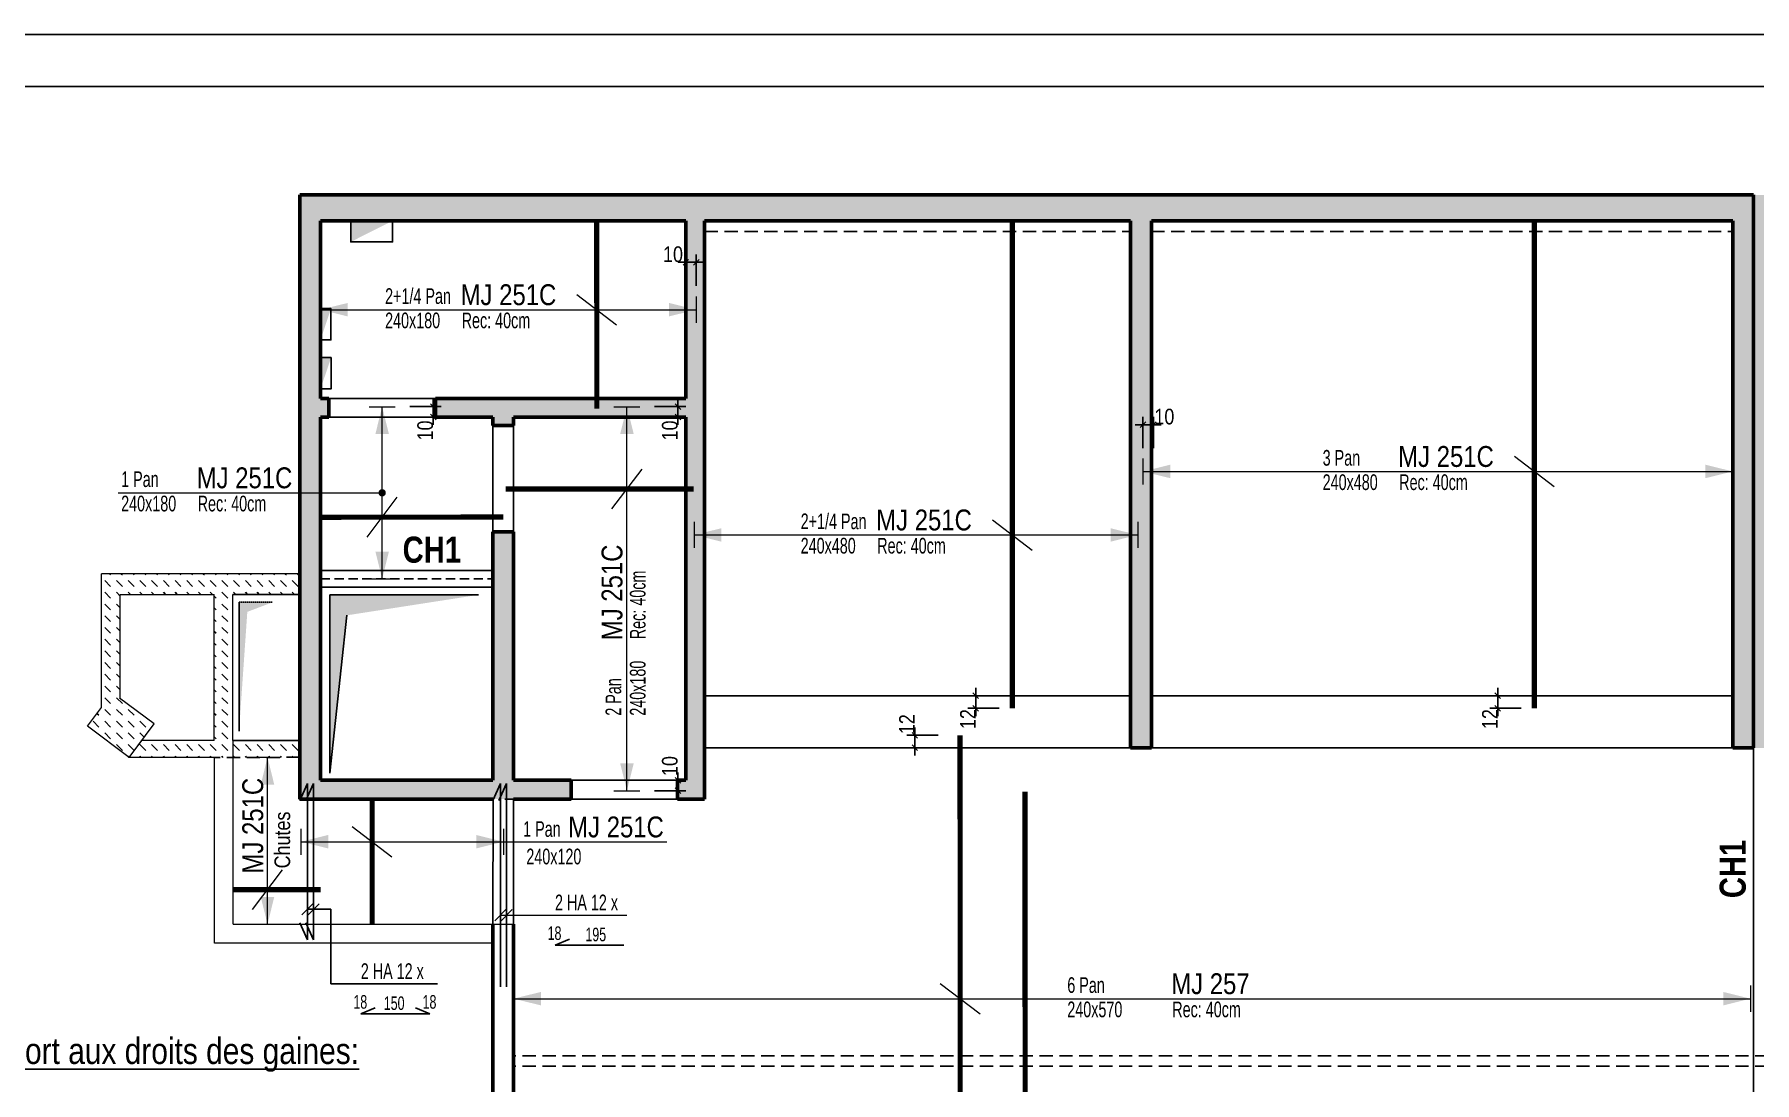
# Model space of a CAD drawing. Header units: millimetres. Extents: x 12045 to 47376, y -21493 to -16931.
# Drawn here: x 12903 to 14552, y -19458 to -18454 of the extents above; entities that cross this region are included whole.
import ezdxf
from ezdxf.enums import TextEntityAlignment as Align

# ---------------------------------------------------------------- set-up
doc = ezdxf.new("R2010")
doc.units = ezdxf.units.MM
doc.linetypes.add('CACHEX2', pattern=[19.05, 12.7, -6.35])
for name, color, linetype in [('01-Cad  2', 1, 'Continuous'), ('01_ARMA_INF', 50, 'Continuous'), ('01_cote_gen', 4, 'Continuous'), ('01_linteaux', 2, 'Continuous'), ('01_murs_sup', 2, 'CACHEX2'), ('01_resv', 32, 'Continuous'), ('01_texte', 230, 'Continuous'), ('AA_COTES', 2, 'Continuous')]:
    doc.layers.add(name, color=color, linetype=linetype)
doc.layers.add('01_murs_coup', color=5, linetype='Continuous', lineweight=60)
doc.styles.add('PATIO', font='ARIALN.TTF')
doc.styles.add('STYLE2', font='ARIALN.TTF')
doc.styles.add('stylemattecart', font='ARIALN.TTF')
doc.styles.add('Titre', font='ariblk.ttf')
doc.dimstyles.new('JB50', dxfattribs={"dimscale": 0.1, "dimtxt": 150, "dimasz": 15, "dimexe": 0.1, "dimexo": 0.1, "dimgap": 0.09, "dimtad": 1, "dimdec": 1, "dimdsep": 46, "dimtxsty": 'STYLE2', "dimblk1": 'BOND_G', "dimblk2": 'BOND_D', "dimsah": 1, "dimcen": 1.5, "dimdle": 0.01, "dimse1": 1, "dimse2": 1, "dimclrd": 4, "dimclre": 2, "dimclrt": 6, "dimazin": 2, "dimtfac": 2.333333, "dimtdec": 1, "dimtix": 1, "dimtmove": 2, "dimatfit": 3, "dimldrblk": 'BOND_G', "dimfxl": 1, "dimtolj": 1, "dimtzin": 0, "dimarcsym": 0})
pattern_1 = [(135, (0, -90.488), (-11.2253202, 9e-16), [7.9375, -7.9375])]

# ---------------------------------------------------------------- blocks, each defined once
blk = doc.blocks.new('BOND_G')
at = {"layer": 'AA_COTES', "color": 0}
for p, q in [((0, -5), (0, 15)), ((5, 0), (-5, 0)), ((1.8, 1.8), (-1.8, -1.8))]:
    blk.add_line(p, q, dxfattribs=at)
blk = doc.blocks.new('BOND_D')
at = {"layer": 'AA_COTES', "color": 0}
for p, q in [((5, 0), (-5, 0)), ((-1.8, -1.8), (1.8, 1.8)), ((0, 5), (0, -15))]:
    blk.add_line(p, q, dxfattribs=at)
blk = doc.blocks.new('*D2548')
at = {"layer": '01_cote_gen', "color": 4, "lineweight": -2, "transparency": 16777216}
blk.add_line((13747, -19135.8), (13747, -19126.8), dxfattribs=at)
at = {"layer": 'Defpoints', "color": 0, "transparency": 16777216}
for p in [(13747, -19125.3), (13790.4, -19125.3), (13790.4, -19137.3)]:
    blk.add_point(p, dxfattribs=at)
at = {"layer": '01_cote_gen', "color": 4, "lineweight": -2, "transparency": 16777216, "xscale": 1.5, "yscale": 1.5, "zscale": 1.5}
for name, p, rotation in [('BOND_D', (13747, -19125.3), 90), ('BOND_G', (13747, -19137.3), 270)]:
    blk.add_blockref(name, p, dxfattribs=dict(at, rotation=rotation))
at = {"layer": '01_cote_gen', "color": 6, "transparency": 16777216, "insert": (13739.5, -19114.7), "char_height": 15, "attachment_point": 5, "rotation": 90, "style": 'STYLE2'}
blk.add_mtext('\\A1;12', dxfattribs=at)
blk = doc.blocks.new('*D2549')
at = {"layer": '01_cote_gen', "color": 4, "lineweight": -2, "transparency": 16777216}
blk.add_line((13805.4, -19097.9), (13805.4, -19088.9), dxfattribs=at)
at = {"layer": 'Defpoints', "color": 0, "transparency": 16777216}
for p in [(13805.4, -19087.4), (13840.5, -19087.4), (13840.5, -19099.4)]:
    blk.add_point(p, dxfattribs=at)
at = {"layer": '01_cote_gen', "color": 4, "lineweight": -2, "transparency": 16777216, "xscale": 1.5, "yscale": 1.5, "zscale": 1.5}
for name, p, rotation in [('BOND_D', (13805.4, -19087.4), 90), ('BOND_G', (13805.4, -19099.4), 270)]:
    blk.add_blockref(name, p, dxfattribs=dict(at, rotation=rotation))
at = {"layer": '01_cote_gen', "color": 6, "transparency": 16777216, "insert": (13797.9, -19109.8), "char_height": 15, "attachment_point": 5, "rotation": 90, "style": 'STYLE2'}
blk.add_mtext('\\A1;12', dxfattribs=at)
blk = doc.blocks.new('*D2536')
at = {"layer": '01_cote_gen', "color": 4, "lineweight": -2, "transparency": 16777216}
blk.add_line((14305.5, -19097.9), (14305.5, -19088.9), dxfattribs=at)
at = {"layer": 'Defpoints', "color": 0, "transparency": 16777216}
for p in [(14305.5, -19087.4), (14340.6, -19087.4), (14340.6, -19099.4)]:
    blk.add_point(p, dxfattribs=at)
at = {"layer": '01_cote_gen', "color": 4, "lineweight": -2, "transparency": 16777216, "xscale": 1.5, "yscale": 1.5, "zscale": 1.5}
for name, p, rotation in [('BOND_D', (14305.5, -19087.4), 90), ('BOND_G', (14305.5, -19099.4), 270)]:
    blk.add_blockref(name, p, dxfattribs=dict(at, rotation=rotation))
at = {"layer": '01_cote_gen', "color": 6, "transparency": 16777216, "insert": (14298, -19109.8), "char_height": 15, "attachment_point": 5, "rotation": 90, "style": 'STYLE2'}
blk.add_mtext('\\A1;12', dxfattribs=at)
blk = doc.blocks.new('*D2550')
at = {"layer": '01_cote_gen', "color": 4, "lineweight": -2, "transparency": 16777216}
blk.add_line((13967.1, -18827.7), (13974.1, -18827.7), dxfattribs=at)
at = {"layer": 'Defpoints', "color": 0, "transparency": 16777216}
for p in [(13975.6, -18827.7), (13965.6, -18860), (13975.6, -18860)]:
    blk.add_point(p, dxfattribs=at)
at = {"layer": '01_cote_gen', "color": 4, "lineweight": -2, "transparency": 16777216, "xscale": 1.5, "yscale": 1.5, "zscale": 1.5, "rotation": 180}
blk.add_blockref('BOND_G', (13965.6, -18827.7), dxfattribs=at)
at = {"layer": '01_cote_gen', "color": 4, "lineweight": -2, "transparency": 16777216, "xscale": 1.5, "yscale": 1.5, "zscale": 1.5}
blk.add_blockref('BOND_D', (13975.6, -18827.7), dxfattribs=at)
at = {"layer": '01_cote_gen', "color": 6, "transparency": 16777216, "insert": (13986.1, -18820), "char_height": 15, "attachment_point": 5, "style": 'STYLE2'}
blk.add_mtext('\\A1;10', dxfattribs=at)
blk = doc.blocks.new('*D2555')
at = {"layer": '01_cote_gen', "color": 4, "lineweight": -2, "transparency": 16777216}
blk.add_line((13529.1, -18672), (13536.1, -18672), dxfattribs=at)
at = {"layer": 'Defpoints', "color": 0, "transparency": 16777216}
for p in [(13537.6, -18672), (13537.6, -18729.9), (13527.6, -18802.4)]:
    blk.add_point(p, dxfattribs=at)
at = {"layer": '01_cote_gen', "color": 4, "lineweight": -2, "transparency": 16777216, "xscale": 1.5, "yscale": 1.5, "zscale": 1.5, "rotation": 180}
blk.add_blockref('BOND_G', (13527.6, -18672), dxfattribs=at)
at = {"layer": '01_cote_gen', "color": 4, "lineweight": -2, "transparency": 16777216, "xscale": 1.5, "yscale": 1.5, "zscale": 1.5}
blk.add_blockref('BOND_D', (13537.6, -18672), dxfattribs=at)
at = {"layer": '01_cote_gen', "color": 6, "transparency": 16777216, "insert": (13515.3, -18664.4), "char_height": 15, "attachment_point": 5, "style": 'STYLE2'}
blk.add_mtext('\\A1;10', dxfattribs=at)
blk = doc.blocks.new('*D2556')
at = {"layer": '01_cote_gen', "color": 4, "lineweight": -2, "transparency": 16777216}
blk.add_line((13520, -18811.9), (13520, -18818.9), dxfattribs=at)
at = {"layer": 'Defpoints', "color": 0, "transparency": 16777216}
for p in [(13483.7, -18810.4), (13483.7, -18820.4), (13520, -18820.4)]:
    blk.add_point(p, dxfattribs=at)
at = {"layer": '01_cote_gen', "color": 4, "lineweight": -2, "transparency": 16777216, "xscale": 1.5, "yscale": 1.5, "zscale": 1.5}
for name, p, rotation in [('BOND_G', (13520, -18810.4), 90), ('BOND_D', (13520, -18820.4), 270)]:
    blk.add_blockref(name, p, dxfattribs=dict(at, rotation=rotation))
at = {"layer": '01_cote_gen', "color": 6, "transparency": 16777216, "insert": (13512.3, -18833.2), "char_height": 15, "attachment_point": 5, "rotation": 90, "style": 'STYLE2'}
blk.add_mtext('\\A1;10', dxfattribs=at)
blk = doc.blocks.new('*D2554')
at = {"layer": '01_cote_gen', "color": 4, "lineweight": -2, "transparency": 16777216}
blk.add_line((13285.6, -18811.9), (13285.6, -18818.9), dxfattribs=at)
at = {"layer": 'Defpoints', "color": 0, "transparency": 16777216}
for p in [(13249.3, -18810.4), (13249.3, -18820.4), (13285.6, -18820.4)]:
    blk.add_point(p, dxfattribs=at)
at = {"layer": '01_cote_gen', "color": 4, "lineweight": -2, "transparency": 16777216, "xscale": 1.5, "yscale": 1.5, "zscale": 1.5}
for name, p, rotation in [('BOND_G', (13285.6, -18810.4), 90), ('BOND_D', (13285.6, -18820.4), 270)]:
    blk.add_blockref(name, p, dxfattribs=dict(at, rotation=rotation))
at = {"layer": '01_cote_gen', "color": 6, "transparency": 16777216, "insert": (13277.9, -18833.2), "char_height": 15, "attachment_point": 5, "rotation": 90, "style": 'STYLE2'}
blk.add_mtext('\\A1;10', dxfattribs=at)
blk = doc.blocks.new('*D2557')
at = {"layer": '01_cote_gen', "color": 4, "lineweight": -2, "transparency": 16777216}
blk.add_line((13520, -19169.9), (13520, -19176.9), dxfattribs=at)
at = {"layer": 'Defpoints', "color": 0, "transparency": 16777216}
for p in [(13417.6, -19168.4), (13483.7, -19178.4), (13520, -19178.4)]:
    blk.add_point(p, dxfattribs=at)
at = {"layer": '01_cote_gen', "color": 4, "lineweight": -2, "transparency": 16777216, "xscale": 1.5, "yscale": 1.5, "zscale": 1.5}
for name, p, rotation in [('BOND_G', (13520, -19168.4), 90), ('BOND_D', (13520, -19178.4), 270)]:
    blk.add_blockref(name, p, dxfattribs=dict(at, rotation=rotation))
at = {"layer": '01_cote_gen', "color": 6, "transparency": 16777216, "insert": (13512.3, -19154.8), "char_height": 15, "attachment_point": 5, "rotation": 90, "style": 'STYLE2'}
blk.add_mtext('\\A1;10', dxfattribs=at)

msp = doc.modelspace()

# ---------------------------------------------------------------- hatches: boundary and pattern name
at = {"layer": '01_murs_sup'}
h = msp.add_hatch(dxfattribs=at)
h.set_pattern_fill('DASH', color=256, scale=2.5, angle=135)
h.set_pattern_definition([(135, (-3207.892, 4492.45), (-11.2253202, 9e-16), [7.9375, -7.9375])])
h.paths.add_polyline_path([(15751.53, -18607.45), (14552.63, -18607.45), (14552.63, -19137.45), (14572.63, -19137.45), (14572.63, -18632.45), (15129.63, -18632.45), (15129.63, -19137.45), (15149.63, -19137.45), (15149.63, -18632.45), (15409.63, -18632.45), (15409.63, -19137.45), (15429.63, -19137.45), (15429.63, -18632.45), (15751.53, -18632.45)])
h.paths.add_polyline_path([(15975.63, -18607.45), (15841.53, -18607.45), (15841.53, -18632.45), (15955.63, -18632.45), (15955.63, -20240.45), (15694.63, -20240.45), (15694.63, -19687.45), (15532.83, -19687.45), (15532.83, -19707.45), (15537.63, -19707.45), (15537.63, -20240.45), (15530.63, -20240.45), (15530.63, -20265.45), (15538.63, -20265.45), (15538.63, -20399.43), (15554.63, -20399.43), (15554.63, -20265.45), (15565.63, -20265.45), (15565.63, -20240.45), (15554.63, -20240.45), (15554.63, -19707.45), (15675.63, -19707.45), (15675.63, -20240.45), (15672.31, -20240.45), (15672.31, -20265.45), (15674.63, -20265.45), (15674.63, -20399.43), (15690.63, -20399.43), (15690.63, -20265.45), (15975.63, -20265.45)])
h.paths.add_polyline_path([(15417.63, -19707.45), (15429.63, -19707.45), (15429.63, -19687.45), (15399.63, -19687.45), (15399.63, -20240.45), (15149.63, -20240.45), (15149.63, -19737.45), (15129.63, -19737.45), (15129.63, -20240.45), (14572.63, -20240.45), (14572.63, -19737.45), (14552.63, -19737.45), (14552.63, -20265.45), (15422.63, -20265.45), (15422.63, -20240.45), (15417.63, -20240.45)])
h.paths.add_polyline_path([(13157.63, -18632.45), (13157.63, -18632.45), (13157.63, -19186.41), (13417.63, -19186.41), (13417.63, -19168.41), (13362.63, -19168.41), (13362.63, -18930.45), (13342.63, -18930.45), (13342.63, -19168.41), (13177.63, -19168.41), (13177.63, -18820.45), (13185.63, -18820.45), (13185.63, -18802.45), (13177.63, -18802.45), (13177.63, -18632.45), (13527.63, -18632.45), (13527.63, -18802.45), (13287.63, -18802.45), (13287.63, -18820.45), (13342.63, -18820.45), (13342.63, -18828.45), (13362.63, -18828.45), (13362.63, -18820.45), (13527.63, -18820.45), (13527.63, -19168.41), (13519.63, -19168.41), (13519.63, -19186.41), (13545.63, -19186.41), (13545.63, -18632.45), (13953.63, -18632.45), (13953.63, -19137.45), (13973.63, -19137.45), (13973.63, -18632.45), (14530.63, -18632.45), (14530.63, -19137.45), (14550.63, -19137.45), (14550.63, -18607.45), (13157.63, -18607.45)])
h = msp.add_hatch(dxfattribs=at)
h.set_pattern_fill('DASH', color=256, scale=2.5, angle=135)
h.set_pattern_definition(pattern_1)
h.paths.add_polyline_path([(13016.63, -18970.47), (12967.63, -18970.47), (12967.63, -19020.47), (12985.63, -19020.47), (12985.63, -18990.47), (13016.63, -18990.47)])
edge = h.paths.add_edge_path(flags=16)
edge.add_line((13005.97, -18970.47), (12976.63, -18970.47))
edge.add_line((12976.63, -18970.47), (12976.63, -18970.47))
edge.add_line((12976.63, -18970.47), (13007.63, -18970.47))
edge.add_arc((13006.4, -19183.34), 212.87, 89.67136, 90.11787)
edge = h.paths.add_edge_path(flags=17)
edge.add_line((13016.63, -18970.47), (13005.97, -18970.47))
edge.add_arc((13006.29, -18248.61), 721.85, 269.97442, 270.10609)
edge.add_line((13007.63, -18970.47), (13016.63, -18970.47))
edge.add_line((13016.63, -18970.47), (13016.63, -18970.47))
h.paths.add_polyline_path([(12976.63, -18970.47), (12967.63, -18970.47), (12967.63, -18970.47), (12976.63, -18970.47)], flags=17)
h.paths.add_polyline_path([(12985.63, -19020.47), (12967.63, -19020.47), (12967.63, -19078.45), (12985.63, -19078.45)])
edge = h.paths.add_edge_path()
edge.add_line((12985.63, -19078.45), (12967.63, -19078.45))
edge.add_line((12967.63, -19078.45), (12967.63, -19088.79))
edge.add_arc((12976.63, -19118.45), 31, 73.12273, 106.87727, ccw=False)
edge.add_line((12985.63, -19088.79), (12985.63, -19078.45))
edge = h.paths.add_edge_path()
edge.add_line((13003.93, -19103.77), (12985.63, -19090.14))
edge.add_line((12985.63, -19090.14), (12985.63, -19088.79))
edge.add_arc((12976.63, -19118.45), 31, 73.12273, 106.87727)
edge.add_line((12967.63, -19088.79), (12967.63, -19098.58))
edge.add_line((12967.63, -19098.58), (12954.2, -19116.61))
edge.add_line((12954.2, -19116.61), (12956.67, -19118.45))
edge.add_line((12956.67, -19118.45), (13007.63, -19118.45))
edge.add_arc((12976.63, -19118.45), 31, 0.00281, 28.27501)
h.paths.add_polyline_path([(12967.63, -19069.59), (12967.63, -19038.37)], flags=17)
h = msp.add_hatch(dxfattribs=at)
h.set_pattern_fill('DASH', color=256, scale=2.5, angle=135)
h.set_pattern_definition(pattern_1)
h.paths.add_polyline_path([(13016.63, -18970.47), (12967.63, -18970.47), (12967.63, -19020.47), (12985.63, -19020.47), (12985.63, -18990.47), (13016.63, -18990.47)])
edge = h.paths.add_edge_path(flags=16)
edge.add_line((13005.97, -18970.47), (12976.63, -18970.47))
edge.add_line((12976.63, -18970.47), (12976.63, -18970.47))
edge.add_line((12976.63, -18970.47), (13007.63, -18970.47))
edge.add_arc((13006.4, -19183.34), 212.87, 89.67136, 90.11787)
edge = h.paths.add_edge_path(flags=17)
edge.add_line((13016.63, -18970.47), (13005.97, -18970.47))
edge.add_arc((13006.29, -18248.61), 721.85, 269.97442, 270.10609)
edge.add_line((13007.63, -18970.47), (13016.63, -18970.47))
edge.add_line((13016.63, -18970.47), (13016.63, -18970.47))
h.paths.add_polyline_path([(12976.63, -18970.47), (12967.63, -18970.47), (12967.63, -18970.47), (12976.63, -18970.47)], flags=17)
h.paths.add_polyline_path([(12985.63, -19020.47), (12967.63, -19020.47), (12967.63, -19078.45), (12985.63, -19078.45)])
edge = h.paths.add_edge_path()
edge.add_line((12985.63, -19078.45), (12967.63, -19078.45))
edge.add_line((12967.63, -19078.45), (12967.63, -19088.79))
edge.add_arc((12976.63, -19118.45), 31, 73.12273, 106.87727, ccw=False)
edge.add_line((12985.63, -19088.79), (12985.63, -19078.45))
edge = h.paths.add_edge_path()
edge.add_line((13003.93, -19103.77), (12985.63, -19090.14))
edge.add_line((12985.63, -19090.14), (12985.63, -19088.79))
edge.add_arc((12976.63, -19118.45), 31, 73.12273, 106.87727)
edge.add_line((12967.63, -19088.79), (12967.63, -19098.58))
edge.add_line((12967.63, -19098.58), (12954.2, -19116.61))
edge.add_line((12954.2, -19116.61), (12956.67, -19118.45))
edge.add_line((12956.67, -19118.45), (13007.63, -19118.45))
edge.add_arc((12976.63, -19118.45), 31, 0.00281, 28.27501)
h.paths.add_polyline_path([(12967.63, -19069.59), (12967.63, -19038.37)], flags=17)
h = msp.add_hatch(dxfattribs=at)
h.set_pattern_fill('DASH', color=256, scale=2.5, angle=135)
h.set_pattern_definition(pattern_1)
h.paths.add_polyline_path([(13137.63, -18970.45), (13016.63, -18970.47), (13016.63, -18990.47), (13075.63, -18990.47), (13075.63, -19130.43), (13006.37, -19130.43), (12994.3, -19146.47), (13076.09, -19146.47), (13093.88, -19146.47), (13093.88, -19130.43), (13093.63, -19130.43), (13093.63, -18990.47), (13137.63, -18990.45)])
h.paths.add_polyline_path([(13137.63, -19130.41), (13093.88, -19130.43), (13093.88, -19146.47), (13137.63, -19146.45)])
h.paths.add_polyline_path([(13157.63, -19130.41), (13137.63, -19130.41), (13137.63, -19146.45), (13157.63, -19146.45)])
h.paths.add_polyline_path([(13157.63, -18970.45), (13137.63, -18970.45), (13137.63, -18990.45), (13157.63, -18990.45)])
h.paths.add_polyline_path([(13075.63, -19069.59), (13075.63, -19038.37)], flags=17)
h.paths.add_polyline_path([(13075.63, -19036.5), (13075.63, -19036.5), (13075.63, -18998.45), (13075.63, -18998.45)], flags=16)
h = msp.add_hatch(dxfattribs=at)
h.set_pattern_fill('DASH', color=256, scale=2.5, angle=135)
h.set_pattern_definition(pattern_1)
h.paths.add_polyline_path([(13137.63, -18970.45), (13016.63, -18970.47), (13016.63, -18990.47), (13075.63, -18990.47), (13075.63, -19130.43), (13006.37, -19130.43), (12994.3, -19146.47), (13076.09, -19146.47), (13093.88, -19146.47), (13093.88, -19130.43), (13093.63, -19130.43), (13093.63, -18990.47), (13137.63, -18990.45)])
h.paths.add_polyline_path([(13137.63, -19130.41), (13093.88, -19130.43), (13093.88, -19146.47), (13137.63, -19146.45)])
h.paths.add_polyline_path([(13157.63, -19130.41), (13137.63, -19130.41), (13137.63, -19146.45), (13157.63, -19146.45)])
h.paths.add_polyline_path([(13157.63, -18970.45), (13137.63, -18970.45), (13137.63, -18990.45), (13157.63, -18990.45)])
h.paths.add_polyline_path([(13075.63, -19069.59), (13075.63, -19038.37)], flags=17)
h.paths.add_polyline_path([(13075.63, -19036.5), (13075.63, -19036.5), (13075.63, -18998.45), (13075.63, -18998.45)], flags=16)
h = msp.add_hatch(dxfattribs=at)
h.set_pattern_fill('DASH', color=256, scale=2.5, angle=135)
h.set_pattern_definition(pattern_1)
h.paths.add_polyline_path([(13006.25, -19130.43), (13016.63, -19116.49), (13016.63, -19113.22), (12985.63, -19090.14), (12985.63, -19078.45), (12967.63, -19078.45), (12967.63, -19098.58), (12954.2, -19116.61), (12994.3, -19146.47), (12994.3, -19146.47)])
h = msp.add_hatch(dxfattribs=at)
h.set_pattern_fill('DASH', color=256, scale=2.5, angle=135)
h.set_pattern_definition(pattern_1)
h.paths.add_polyline_path([(13006.25, -19130.43), (13016.63, -19116.49), (13016.63, -19113.22), (12985.63, -19090.14), (12985.63, -19078.45), (12967.63, -19078.45), (12967.63, -19098.58), (12954.2, -19116.61), (12994.3, -19146.47), (12994.3, -19146.47)])

# ---------------------------------------------------------------- linework, layer by layer
at = {"layer": '01-Cad  2'}
for p, q in [((18595.06, -18453.64), (12045.48, -18453.64)), ((18545.06, -18503.64), (12095.48, -18503.64))]:
    msp.add_line(p, q, dxfattribs=at)
at = {"layer": '01_ARMA_INF', "linetype": 'Continuous', "lineweight": 0, "const_width": 5, "flags": 128}
for points in [[(13442.2, -18632.45), (13442.36, -18812.45)], [(13840.35, -18632.45), (13840.51, -19099.45)], [(14340.5, -18632.45), (14340.67, -19099.45)], [(13355.13, -18889.39), (13535.13, -18889.22)], [(13177.63, -18916.37), (13352.63, -18916.2)], [(13790.37, -19125.28), (13790.53, -19695.18)], [(13227.07, -19306.42), (13227.03, -19186.41)], [(13852.61, -19179.43), (13852.78, -19749.43)], [(13177.63, -19273.18), (13093.88, -19273.23)]]:
    msp.add_lwpolyline(points, dxfattribs=at)
at = {"layer": '01_cote_gen', "ltscale": 0.1}
for p, q in [((13165.01, -19171.41), (13157.61, -19187.82)), ((13171.01, -19171.41), (13163.61, -19187.82)), ((13165.01, -19171.41), (13165.01, -19321.43)), ((13171.01, -19171.41), (13171.01, -19321.43)), ((13349.92, -19171.41), (13342.52, -19187.82)), ((13355.92, -19171.41), (13348.52, -19187.82)), ((13349.92, -19171.41), (13349.92, -19366.41)), ((13355.92, -19171.41), (13355.92, -19366.41)), ((13165.01, -19321.43), (13157.61, -19305.02)), ((13171.01, -19321.43), (13163.61, -19305.02))]:
    msp.add_line(p, q, dxfattribs=at)
at = {"layer": '01_linteaux'}
for p, q in [((13185.63, -18802.45), (13287.63, -18802.45)), ((13185.63, -18820.45), (13287.63, -18820.45)), ((13342.63, -18828.45), (13342.63, -18930.45)), ((13362.63, -18828.45), (13362.63, -18930.45)), ((13177.63, -18967.41), (13342.63, -18967.41)), ((13177.63, -18983.41), (13342.63, -18983.41)), ((13186.65, -18990.72), (13329.07, -18990.72)), ((13953.62, -19087.45), (13545.69, -19087.45)), ((14530.61, -19087.45), (13973.63, -19087.45)), ((13093.63, -19130.43), (13157.63, -19130.41)), ((13953.56, -19137.2), (13545.69, -19137.45)), ((14530.61, -19137.45), (13973.63, -19137.45)), ((14550.61, -19137.45), (14550.63, -19737.45)), ((13417.63, -19168.41), (13519.63, -19168.41)), ((13342.63, -19306.41), (13343.02, -19186.41)), ((13362.63, -19306.41), (13362.63, -19186.52)), ((13417.63, -19186.41), (13519.63, -19186.41))]:
    msp.add_line(p, q, dxfattribs=at)
at = {"layer": '01_linteaux', "linetype": 'CACHEX2', "ltscale": 0.7}
msp.add_line((13177.63, -18975.41), (13342.63, -18975.41), dxfattribs=at)
at = {"layer": '01_linteaux', "color": 253}
for p, q in [((13099.53, -18997.91), (13099.53, -19121.22)), ((13186.65, -18990.72), (13186.65, -19161.75)), ((13186.65, -19161.75), (13202.86, -19010.36))]:
    msp.add_line(p, q, dxfattribs=at)
for points in [[(13099.53, -19121.22), (13099.53, -18997.91), (13107.45, -19007.04)], [(13107.45, -19007.04), (13099.53, -18997.91), (13131.52, -18997.91)], [(13186.65, -18990.72), (13329.07, -18990.72), (13202.86, -19010.36)], [(13186.65, -19161.75), (13186.65, -18990.72), (13202.86, -19010.36)]]:
    msp.add_solid(points, dxfattribs=at)
at = {"layer": '01_murs_coup'}
for p, q in [((13157.63, -18607.45), (14550.61, -18607.45)), ((13157.63, -19186.41), (13157.63, -18607.45)), ((13157.63, -19186.41), (13157.63, -18607.45)), ((13157.63, -18607.45), (14550.61, -18607.45)), ((14550.61, -19137.45), (14550.61, -18607.45)), ((14550.61, -19137.45), (14550.61, -18607.45)), ((13177.63, -18632.45), (13527.63, -18632.45)), ((13177.63, -18802.45), (13177.63, -18632.45)), ((13177.63, -18632.45), (13527.63, -18632.45)), ((13527.63, -18802.45), (13527.63, -18632.45)), ((13527.63, -18802.45), (13527.63, -18632.45)), ((13545.63, -18632.45), (13953.56, -18632.45)), ((13545.63, -18632.45), (13545.63, -19186.41)), ((13545.63, -18632.45), (13953.56, -18632.45)), ((13545.63, -18632.45), (13545.63, -19186.41)), ((13953.56, -18632.45), (13953.56, -19137.2)), ((13953.56, -18632.45), (13953.56, -19137.2)), ((13973.63, -18632.45), (13973.63, -19137.45)), ((13973.63, -18632.45), (14530.61, -18632.45)), ((13973.63, -18632.45), (13973.63, -19137.45)), ((13973.63, -18632.45), (14530.61, -18632.45)), ((14530.61, -19137.45), (14530.61, -18632.45)), ((14530.61, -19137.45), (14530.61, -18632.45)), ((13185.63, -18802.45), (13177.63, -18802.45)), ((13185.63, -18802.45), (13177.63, -18802.45)), ((13177.63, -18802.45), (13185.63, -18802.45)), ((13177.63, -18802.45), (13185.63, -18802.45)), ((13177.63, -18802.45), (13185.63, -18802.45)), ((13185.63, -18820.45), (13185.63, -18802.45)), ((13185.63, -18820.45), (13185.63, -18802.45)), ((13185.63, -18820.45), (13185.63, -18802.45)), ((13185.63, -18802.45), (13185.63, -18820.45)), ((13287.63, -18802.45), (13527.63, -18802.45)), ((13287.63, -18802.45), (13527.63, -18802.45)), ((13287.63, -18820.45), (13287.63, -18802.45)), ((13287.63, -18802.45), (13527.63, -18802.45)), ((13287.63, -18802.45), (13527.63, -18802.45)), ((13287.63, -18820.45), (13287.63, -18802.45)), ((13177.63, -18820.45), (13185.63, -18820.45)), ((13177.63, -18820.45), (13185.63, -18820.45)), ((13177.63, -18820.45), (13185.63, -18820.45)), ((13177.63, -18820.45), (13185.63, -18820.45)), ((13177.63, -19168.41), (13177.63, -18820.45)), ((13185.63, -18820.45), (13177.63, -18820.45)), ((13287.63, -18820.45), (13342.63, -18820.45)), ((13287.63, -18820.45), (13342.63, -18820.45)), ((13342.63, -18828.45), (13342.63, -18820.45)), ((13342.63, -18828.45), (13342.63, -18820.45)), ((13362.63, -18820.45), (13527.63, -18820.45)), ((13362.63, -18828.45), (13362.63, -18820.45)), ((13362.63, -18820.45), (13527.63, -18820.45)), ((13362.63, -18828.45), (13362.63, -18820.45)), ((13527.63, -19168.41), (13527.63, -18820.45)), ((13527.63, -19168.41), (13527.63, -18820.45)), ((13527.63, -19168.41), (13527.63, -18820.45)), ((13527.63, -19168.41), (13527.63, -18820.45)), ((13342.63, -18828.45), (13362.63, -18828.45)), ((13342.63, -18828.45), (13362.63, -18828.45)), ((13362.63, -18930.45), (13342.63, -18930.45)), ((13342.63, -19168.41), (13342.63, -18930.45)), ((13362.63, -18930.45), (13342.63, -18930.45)), ((13342.63, -19168.41), (13342.63, -18930.45)), ((13362.63, -19168.41), (13362.63, -18930.45)), ((13362.63, -19168.41), (13362.63, -18930.45)), ((13953.56, -19137.2), (13973.63, -19137.45)), ((13953.56, -19137.2), (13973.63, -19137.45)), ((14550.61, -19137.45), (14530.61, -19137.45)), ((14550.61, -19137.45), (14530.61, -19137.45)), ((13177.63, -19168.41), (13342.63, -19168.41)), ((13177.63, -19168.41), (13342.63, -19168.41)), ((13362.63, -19168.41), (13417.63, -19168.41)), ((13362.63, -19168.41), (13417.63, -19168.41)), ((13417.63, -19186.41), (13417.63, -19168.41)), ((13417.63, -19186.41), (13417.63, -19168.41)), ((13519.63, -19168.41), (13527.63, -19168.41)), ((13519.63, -19168.41), (13527.63, -19168.41)), ((13519.63, -19186.41), (13519.63, -19168.41)), ((13519.63, -19168.41), (13527.63, -19168.41)), ((13519.63, -19168.41), (13527.63, -19168.41)), ((13519.63, -19186.41), (13519.63, -19168.41)), ((13157.63, -19186.41), (13342.63, -19186.41)), ((13157.63, -19186.41), (13342.63, -19186.41)), ((13362.63, -19186.41), (13417.63, -19186.41)), ((13362.63, -19186.41), (13417.63, -19186.41)), ((13362.63, -19186.41), (13417.63, -19186.41)), ((13362.63, -19186.41), (13417.63, -19186.41)), ((13519.63, -19186.41), (13545.63, -19186.41)), ((13519.63, -19186.41), (13545.63, -19186.41)), ((13519.63, -19186.41), (13545.63, -19186.41)), ((13519.63, -19186.41), (13545.63, -19186.41)), ((13342.62, -20240.41), (13342.63, -19306.41)), ((13342.63, -19607.43), (13342.63, -19306.41)), ((13362.63, -19627.43), (13362.63, -19306.41)), ((13362.63, -20240.45), (13362.63, -19306.41))]:
    msp.add_line(p, q, dxfattribs=at)
at = {"layer": '01_murs_coup', "linetype": 'Continuous', "lineweight": 5}
for p, q in [((13157.63, -18970.45), (13157.63, -18632.45)), ((13157.63, -18970.45), (13157.63, -18632.45)), ((13157.63, -18970.45), (12967.63, -18970.47)), ((12967.63, -19098.58), (12967.63, -18970.47)), ((12985.63, -18990.47), (13075.63, -18990.47)), ((12985.63, -19090.14), (12985.63, -18990.47)), ((13075.63, -19130.43), (13075.63, -18990.47)), ((13093.63, -18990.47), (13157.63, -18990.45)), ((13093.63, -18990.47), (13157.63, -18990.45)), ((13157.63, -18990.45), (13093.63, -18990.47)), ((13093.63, -19130.43), (13093.63, -18990.47)), ((13157.63, -19130.41), (13157.63, -18990.45)), ((13157.63, -19130.41), (13157.63, -18990.45)), ((12954.2, -19116.61), (12967.63, -19098.58)), ((13018.19, -19114.39), (12985.03, -19089.69)), ((12994.3, -19146.47), (12954.2, -19116.61)), ((12994.3, -19146.47), (13018.19, -19114.39)), ((12994.3, -19146.47), (13006.25, -19130.43)), ((13075.63, -19130.43), (13006.25, -19130.43)), ((13093.88, -19306.43), (13093.88, -19130.43)), ((13076.09, -19146.47), (12994.3, -19146.47)), ((13075.88, -19324.43), (13075.88, -19146.47)), ((13157.63, -19186.41), (13157.63, -19146.45)), ((13157.63, -19186.41), (13157.63, -19146.45)), ((13342.63, -19186.45), (13157.63, -19186.41)), ((13093.88, -19306.43), (13362.63, -19306.41)), ((13342.63, -19306.41), (13342.63, -19737.46)), ((13341.62, -19324.41), (13075.88, -19324.43))]:
    msp.add_line(p, q, dxfattribs=at)
at = {"layer": '01_murs_sup', "ltscale": 2}
for p, q in [((13168.04, -18607.45), (14550.63, -18607.45)), ((14550.63, -18607.45), (14550.63, -19137.45)), ((14550.63, -18607.45), (14550.63, -19137.45)), ((13157.63, -19186.41), (13157.63, -18632.45)), ((13157.63, -19186.41), (13157.63, -18632.45)), ((13527.63, -18632.45), (13177.63, -18632.45)), ((13177.63, -18632.45), (13177.63, -18802.45)), ((13527.63, -18632.45), (13177.63, -18632.45)), ((13177.63, -18632.45), (13177.63, -18802.45)), ((13527.63, -18802.45), (13527.63, -18632.45)), ((13527.63, -18802.45), (13527.63, -18632.45)), ((13953.63, -18632.45), (13545.63, -18632.45)), ((13545.63, -18632.45), (13545.63, -19186.41)), ((13953.63, -18632.45), (13545.63, -18632.45)), ((13545.63, -18632.45), (13545.63, -19186.41)), ((13953.63, -19137.45), (13953.63, -18632.45)), ((13953.63, -19137.45), (13953.63, -18632.45)), ((14530.63, -18632.45), (13973.63, -18632.45)), ((13973.63, -18632.45), (13973.63, -19137.45)), ((14530.63, -18632.45), (13973.63, -18632.45)), ((13973.63, -18632.45), (13973.63, -19137.45)), ((14530.63, -19137.45), (14530.63, -18632.45)), ((14530.63, -19137.45), (14530.63, -18632.45)), ((13185.63, -18802.45), (13177.63, -18802.45)), ((13185.63, -18802.45), (13177.63, -18802.45)), ((13185.63, -18820.45), (13185.63, -18802.45)), ((13185.63, -18820.45), (13185.63, -18802.45)), ((13185.63, -18820.45), (13185.63, -18802.45)), ((13185.63, -18820.45), (13185.63, -18802.45)), ((13185.63, -18820.45), (13185.63, -18802.45)), ((13185.63, -18820.45), (13185.63, -18802.45)), ((13287.63, -18802.45), (13287.63, -18820.45)), ((13287.63, -18802.45), (13527.63, -18802.45)), ((13287.63, -18802.45), (13287.63, -18820.45)), ((13287.63, -18820.45), (13287.63, -18802.45)), ((13287.63, -18802.45), (13287.63, -18820.45)), ((13287.63, -18802.45), (13527.63, -18802.45)), ((13287.63, -18802.45), (13287.63, -18820.45)), ((13287.63, -18820.45), (13287.63, -18802.45)), ((13177.63, -18820.45), (13177.63, -19168.41)), ((13185.63, -18820.45), (13177.63, -18820.45)), ((13177.63, -18820.45), (13177.63, -19168.41)), ((13185.63, -18820.45), (13177.63, -18820.45)), ((13287.63, -18820.45), (13342.63, -18820.45)), ((13342.63, -18820.45), (13287.63, -18820.45)), ((13287.63, -18820.45), (13342.63, -18820.45)), ((13342.63, -18820.45), (13287.63, -18820.45)), ((13342.63, -18828.45), (13342.63, -18820.45)), ((13342.63, -18828.45), (13342.63, -18820.45)), ((13342.63, -18828.45), (13342.63, -18820.45)), ((13342.63, -18828.45), (13342.63, -18820.45)), ((13362.63, -18828.45), (13362.63, -18820.45)), ((13527.63, -18820.45), (13362.63, -18820.45)), ((13362.63, -18828.45), (13362.63, -18820.45)), ((13362.63, -18828.45), (13362.63, -18820.45)), ((13527.63, -18820.45), (13362.63, -18820.45)), ((13362.63, -18828.45), (13362.63, -18820.45)), ((13527.63, -19168.41), (13527.63, -18820.45)), ((13527.63, -19168.41), (13527.63, -18820.45)), ((13342.63, -18828.45), (13362.63, -18828.45)), ((13342.63, -18828.45), (13362.63, -18828.45)), ((13342.63, -18828.45), (13362.63, -18828.45)), ((13342.63, -18828.45), (13362.63, -18828.45)), ((13342.63, -18828.45), (13362.63, -18828.45)), ((13342.63, -18828.45), (13362.63, -18828.45)), ((13342.63, -19168.41), (13342.63, -18930.45)), ((13362.63, -18930.45), (13342.63, -18930.45)), ((13342.63, -19168.41), (13342.63, -18930.45)), ((13362.63, -18930.45), (13342.63, -18930.45)), ((13362.63, -18930.45), (13362.63, -19168.41)), ((13362.63, -18930.45), (13362.63, -19168.41)), ((13953.56, -19137.2), (13973.63, -19137.45)), ((13953.56, -19137.2), (13973.63, -19137.45)), ((13973.63, -19137.45), (13953.63, -19137.45)), ((13973.63, -19137.45), (13953.63, -19137.45)), ((14550.63, -19137.45), (14530.63, -19137.45)), ((14550.63, -19137.45), (14530.63, -19137.45)), ((13177.63, -19168.41), (13342.63, -19168.41)), ((13177.63, -19168.41), (13342.63, -19168.41)), ((13362.63, -19168.41), (13417.63, -19168.41)), ((13362.63, -19168.41), (13417.63, -19168.41)), ((13417.63, -19186.41), (13417.63, -19168.41)), ((13417.63, -19186.41), (13417.63, -19168.41)), ((13417.63, -19186.41), (13417.63, -19168.41)), ((13417.63, -19186.41), (13417.63, -19168.41)), ((13417.63, -19186.41), (13417.63, -19168.41)), ((13417.63, -19186.41), (13417.63, -19168.41)), ((13417.63, -19186.41), (13417.63, -19168.41)), ((13417.63, -19186.41), (13417.63, -19168.41)), ((13417.63, -19186.41), (13417.63, -19168.41)), ((13417.63, -19186.41), (13417.63, -19168.41)), ((13519.63, -19168.41), (13527.63, -19168.41)), ((13519.63, -19186.41), (13519.63, -19168.41)), ((13519.63, -19168.41), (13527.63, -19168.41)), ((13519.63, -19186.41), (13519.63, -19168.41)), ((13519.63, -19186.41), (13519.63, -19168.41)), ((13519.63, -19168.41), (13527.63, -19168.41)), ((13519.63, -19186.41), (13519.63, -19168.41)), ((13519.63, -19168.41), (13527.63, -19168.41)), ((13519.63, -19186.41), (13519.63, -19168.41)), ((13519.63, -19186.41), (13519.63, -19168.41)), ((13417.63, -19186.41), (13157.63, -19186.41)), ((13417.63, -19186.41), (13157.63, -19186.41)), ((13519.63, -19186.41), (13545.63, -19186.41)), ((13545.63, -19186.41), (13519.63, -19186.41)), ((13519.63, -19186.41), (13545.63, -19186.41)), ((13545.63, -19186.41), (13519.63, -19186.41))]:
    msp.add_line(p, q, dxfattribs=at)
at = {"layer": '01_murs_sup'}
for p, q in [((14550.55, -18607.45), (14550.55, -18632.83)), ((14550.55, -18607.45), (14550.55, -18632.83)), ((13545.63, -18642.45), (13953.56, -18642.45)), ((13545.63, -18642.45), (13953.56, -18642.45)), ((13973.63, -18642.69), (14530.61, -18642.45)), ((13973.63, -18642.69), (14530.61, -18642.45)), ((13157.63, -19146.45), (13076.09, -19146.47)), ((13157.63, -19146.45), (13076.09, -19146.47)), ((15955.63, -19432.46), (13362.63, -19432.44)), ((15955.63, -19432.46), (13362.63, -19432.44)), ((15955.63, -19442.46), (13362.63, -19442.44)), ((15955.63, -19442.46), (13362.63, -19442.44))]:
    msp.add_line(p, q, dxfattribs=at)
at = {"layer": '01_murs_sup', "ltscale": 0.1}
msp.add_line((13099.53, -18997.91), (13131.52, -18997.91), dxfattribs=at)
at = {"layer": '01_resv', "lineweight": 25}
for points in [[(13246.59, -18632.45), (13206.61, -18632.45), (13206.61, -18652.47), (13246.59, -18652.47)], [(13177.63, -18716.41), (13187.6, -18716.41), (13187.6, -18746.4), (13177.63, -18746.4)], [(13177.63, -18763.35), (13187.7, -18763.35), (13187.7, -18793.33), (13177.63, -18793.33)]]:
    msp.add_lwpolyline(points, close=True, dxfattribs=at)
at = {"layer": '01_resv'}
msp.add_solid([(13206.61, -18652.47), (13206.62, -18632.45), (13246.32, -18632.45)], dxfattribs=at)
at = {"layer": '01_resv', "lineweight": 25}
for points in [[(13177.63, -18746.4), (13177.63, -18716.41), (13187.6, -18716.41)], [(13177.63, -18793.33), (13177.63, -18763.43), (13187.7, -18763.35)]]:
    msp.add_solid(points, dxfattribs=at)
at = {"layer": '01_texte', "linetype": 'Continuous', "lineweight": 0}
for p, q in [((13177.63, -18704.97), (13177.63, -18729.93)), ((13423.25, -18702.94), (13461.32, -18731.95)), ((13537.63, -18704.97), (13537.63, -18729.93)), ((13177.63, -18717.45), (13537.63, -18717.45)), ((13224.15, -18810.45), (13249.11, -18810.45)), ((13236.63, -18975.41), (13236.63, -18810.45)), ((13458.7, -18810.45), (13483.66, -18810.45)), ((13471.18, -19178.41), (13471.18, -18810.45)), ((13456.68, -18908.32), (13485.69, -18870.25)), ((13965.61, -18859.99), (13965.61, -18884.95)), ((14321.55, -18857.96), (14359.63, -18886.97)), ((14530.61, -18859.99), (14530.61, -18884.95)), ((13965.61, -18872.47), (14530.61, -18872.47)), ((12983.79, -18892.93), (13236.63, -18892.93)), ((13222.12, -18935.35), (13251.13, -18897.28)), ((13535.63, -18920.85), (13535.63, -18945.81)), ((13821.42, -18918.83), (13859.49, -18947.83)), ((13960.59, -18920.85), (13960.59, -18945.81)), ((13535.63, -18933.33), (13960.59, -18933.33)), ((13224.15, -18975.41), (13249.11, -18975.41)), ((13114.31, -19146.45), (13139.27, -19146.45)), ((13126.79, -19306.43), (13126.79, -19146.45)), ((13458.7, -19178.41), (13483.66, -19178.41)), ((13158.83, -19214.84), (13158.83, -19239.8)), ((13207.77, -19212.81), (13245.84, -19241.82)), ((13352.83, -19214.84), (13352.83, -19239.8)), ((13158.83, -19227.32), (13509.39, -19227.32)), ((13112.28, -19292.24), (13141.29, -19254.17)), ((13159.71, -19297.4), (13170.32, -19286.79)), ((13165.71, -19297.4), (13176.32, -19286.79)), ((13344.62, -19303.04), (13355.22, -19292.43)), ((13349.92, -19297.73), (13471.13, -19297.73)), ((13350.62, -19303.04), (13361.22, -19292.43)), ((13114.31, -19306.43), (13139.27, -19306.43)), ((13362.63, -19365.25), (13362.63, -19390.21)), ((13771.41, -19363.23), (13809.48, -19392.24)), ((14547.62, -19365.25), (14547.62, -19390.21)), ((13362.63, -19377.73), (14547.62, -19377.73))]:
    msp.add_line(p, q, dxfattribs=at)
at = {"layer": '01_texte', "ltscale": 5}
for p, q in [((13165.01, -19292.1), (13187.6, -19292.1)), ((13187.6, -19292.1), (13187.6, -19363.57)), ((13187.6, -19363.57), (13289.71, -19363.57))]:
    msp.add_line(p, q, dxfattribs=at)
at = {"layer": '01_texte'}
for p, q in [((13402.27, -19326.42), (13416.09, -19320.59)), ((13468.35, -19326.42), (13402.27, -19326.42)), ((13216.17, -19392.26), (13229.99, -19386.43)), ((13282.25, -19392.26), (13216.17, -19392.26)), ((13282.25, -19392.26), (13268.43, -19386.43))]:
    msp.add_line(p, q, dxfattribs=at)
at = {"layer": '01_texte', "const_width": 3.5}
msp.add_lwpolyline([(13234.88, -18892.93, 1), (13238.38, -18892.93, 1)], format="xyb", close=True, dxfattribs=at)
at = {"layer": '01_texte', "linetype": 'Continuous', "lineweight": 0}
for points in [[(13177.63, -18717.45), (13203.72, -18710.99), (13203.72, -18717.45)], [(13177.63, -18717.45), (13203.72, -18723.91), (13203.72, -18717.45)], [(13537.63, -18717.45), (13511.53, -18710.99), (13511.53, -18717.45)], [(13537.63, -18717.45), (13511.53, -18723.91), (13511.53, -18717.45)], [(13236.63, -18810.45), (13230.17, -18836.54), (13236.63, -18836.54)], [(13236.63, -18810.45), (13243.09, -18836.54), (13236.63, -18836.54)], [(13471.18, -18810.45), (13464.72, -18836.54), (13471.18, -18836.54)], [(13471.18, -18810.45), (13477.64, -18836.54), (13471.18, -18836.54)], [(13965.61, -18872.47), (13991.71, -18866.01), (13991.71, -18872.47)], [(14530.61, -18872.47), (14504.52, -18866.01), (14504.52, -18872.47)], [(13965.61, -18872.47), (13991.71, -18878.93), (13991.71, -18872.47)], [(14530.61, -18872.47), (14504.52, -18878.93), (14504.52, -18872.47)], [(13535.63, -18933.33), (13561.72, -18926.87), (13561.72, -18933.33)], [(13535.63, -18933.33), (13561.72, -18939.79), (13561.72, -18933.33)], [(13960.59, -18933.33), (13934.49, -18926.87), (13934.49, -18933.33)], [(13960.59, -18933.33), (13934.49, -18939.79), (13934.49, -18933.33)], [(13236.63, -18975.41), (13230.17, -18949.31), (13236.63, -18949.31)], [(13236.63, -18975.41), (13243.09, -18949.31), (13236.63, -18949.31)], [(13126.79, -19146.45), (13120.33, -19172.55), (13126.79, -19172.55)], [(13126.79, -19146.45), (13133.25, -19172.55), (13126.79, -19172.55)], [(13471.18, -19178.41), (13464.72, -19152.31), (13471.18, -19152.31)], [(13471.18, -19178.41), (13477.64, -19152.31), (13471.18, -19152.31)], [(13158.83, -19227.32), (13184.92, -19220.86), (13184.92, -19227.32)], [(13158.83, -19227.32), (13184.92, -19233.78), (13184.92, -19227.32)], [(13352.83, -19227.32), (13326.73, -19220.86), (13326.73, -19227.32)], [(13352.83, -19227.32), (13326.73, -19233.78), (13326.73, -19227.32)], [(13126.79, -19306.43), (13120.33, -19280.34), (13126.79, -19280.34)], [(13126.79, -19306.43), (13133.25, -19280.34), (13126.79, -19280.34)], [(13362.63, -19377.73), (13388.73, -19371.27), (13388.73, -19377.73)], [(13362.63, -19377.73), (13388.73, -19384.19), (13388.73, -19377.73)], [(14547.62, -19377.73), (14521.53, -19371.27), (14521.53, -19377.73)], [(14547.62, -19377.73), (14521.53, -19384.19), (14521.53, -19377.73)]]:
    msp.add_solid(points, dxfattribs=at)

# ---------------------------------------------------------------- texts
at = {"layer": '01_texte', "ltscale": 5, "style": 'PATIO', "width": 0.8}
for s, height, p in [('2+1/4 Pan', 15, (13239.47, -18711.91)), ('240x180', 15, (13239.47, -18735.25)), ('Rec: 40cm', 15, (13312.81, -18735.25)), ('3 Pan', 15, (14137.78, -18866.93)), ('1 Pan', 15, (12986.57, -18887.39)), ('240x480', 15, (14137.78, -18890.27)), ('Rec: 40cm', 15, (14211.12, -18890.27)), ('240x180', 15, (12986.57, -18910.73)), ('Rec: 40cm', 15, (13059.91, -18910.73)), ('2+1/4 Pan', 15, (13637.65, -18927.79)), ('240x480', 15, (13637.65, -18951.13)), ('Rec: 40cm', 15, (13710.98, -18951.13)), ('1 Pan', 15, (13371.76, -19222.63)), ('240x120', 15, (13374.79, -19248.98)), ('2 HA 12 x', 15, (13402.26, -19293.03)), ('18', 13, (13395.16, -19321.47)), ('195', 13, (13431.37, -19322.71)), ('2 HA 12 x', 15, (13216.16, -19358.87)), ('6 Pan', 15, (13893.11, -19372.2)), ('18', 13, (13209.06, -19387.31)), ('150', 13, (13238.19, -19388.55)), ('18', 13, (13275.37, -19387.31)), ('240x570', 15, (13893.11, -19395.53)), ('Rec: 40cm', 15, (13993.68, -19395.53))]:
    msp.add_text(s, height=height, dxfattribs=at).set_placement(p)
at = {"layer": '01_texte', "ltscale": 5, "style": 'PATIO'}
for s, p in [('MJ 251C', (13311.81, -18713.12)), ('MJ 251C', (14210.12, -18868.14)), ('MJ 251C', (13058.91, -18888.6)), ('MJ 251C', (13709.98, -18929)), ('MJ 251C', (13414.87, -19223.16)), ('MJ 257', (13992.68, -19373.4))]:
    msp.add_text(s, height=20, dxfattribs=at).set_placement(p)
at = {"layer": '01_texte', "style": 'Titre', "width": 0.7}
for rotation, p in [(0, (13284.23, -18967.41)), (90, (14550.62, -19253.43))]:
    msp.add_text('CH1', height=25, rotation=rotation, dxfattribs=at).set_placement(p, align=Align.BOTTOM_CENTER)
at = {"layer": '01_texte', "ltscale": 5, "style": 'PATIO'}
for s, height, p in [('MJ 251C', 20, (13466.85, -19034.22)), ('MJ 251C', 20, (13122.63, -19257.78)), ('Chutes', 15, (13148.45, -19252.91))]:
    msp.add_text(s, height=height, rotation=90, dxfattribs=at).set_placement(p)
at = {"layer": '01_texte', "ltscale": 5, "style": 'PATIO', "width": 0.8}
for s, p in [('Rec: 40cm', (13488.98, -19033.23)), ('240x180', (13488.98, -19106.56)), ('2 Pan', (13465.65, -19106.56))]:
    msp.add_text(s, height=15, rotation=90, dxfattribs=at).set_placement(p)
at = {"layer": '01_texte', "insert": (12693.88, -19415.31), "char_height": 25, "width": 531.7941, "attachment_point": 1, "style": 'stylemattecart'}
msp.add_mtext('{\\LPrincipe de renfort aux droits des gaines:}', dxfattribs=at)

# ---------------------------------------------------------------- dimensions: what is measured, and where the dimension line sits
at = {"layer": '01_cote_gen'}
for base, p1, p2, picture, middle in [((13537.63, -18672.05), (13527.63, -18802.45), (13537.63, -18729.93), '*D2555', (13515.29, -18664.38)), ((13975.61, -18827.67), (13965.61, -18859.99), (13975.61, -18859.99), '*D2550', (13986.1, -18820))]:
    dim = msp.add_linear_dim(base=base, p1=p1, p2=p2, dimstyle='JB50', dxfattribs=at)
    dim.commit()
    dim.dimension.update_dxf_attribs({"geometry": picture, "text_midpoint": middle, "dimtype": 160})
for base, p1, p2, picture, middle in [((13285.57, -18820.45), (13249.27, -18810.45), (13249.27, -18820.45), '*D2554', (13277.91, -18833.16)), ((13519.97, -18820.45), (13483.66, -18810.45), (13483.66, -18820.45), '*D2556', (13512.3, -18833.16)), ((13805.45, -19087.45), (13840.51, -19099.45), (13840.51, -19087.45), '*D2549', (13797.91, -19109.75)), ((14305.5, -19087.45), (14340.56, -19099.45), (14340.56, -19087.45), '*D2536', (14297.96, -19109.75)), ((13747.01, -19125.3), (13790.37, -19137.3), (13790.37, -19125.3), '*D2548', (13739.47, -19114.7)), ((13519.97, -19178.41), (13417.63, -19168.41), (13483.66, -19178.41), '*D2557', (13512.3, -19154.76))]:
    dim = msp.add_linear_dim(base=base, p1=p1, p2=p2, angle=90, dimstyle='JB50', dxfattribs=at)
    dim.commit()
    dim.dimension.update_dxf_attribs({"geometry": picture, "text_midpoint": middle, "dimtype": 160})

doc.saveas('drawing.dxf')
